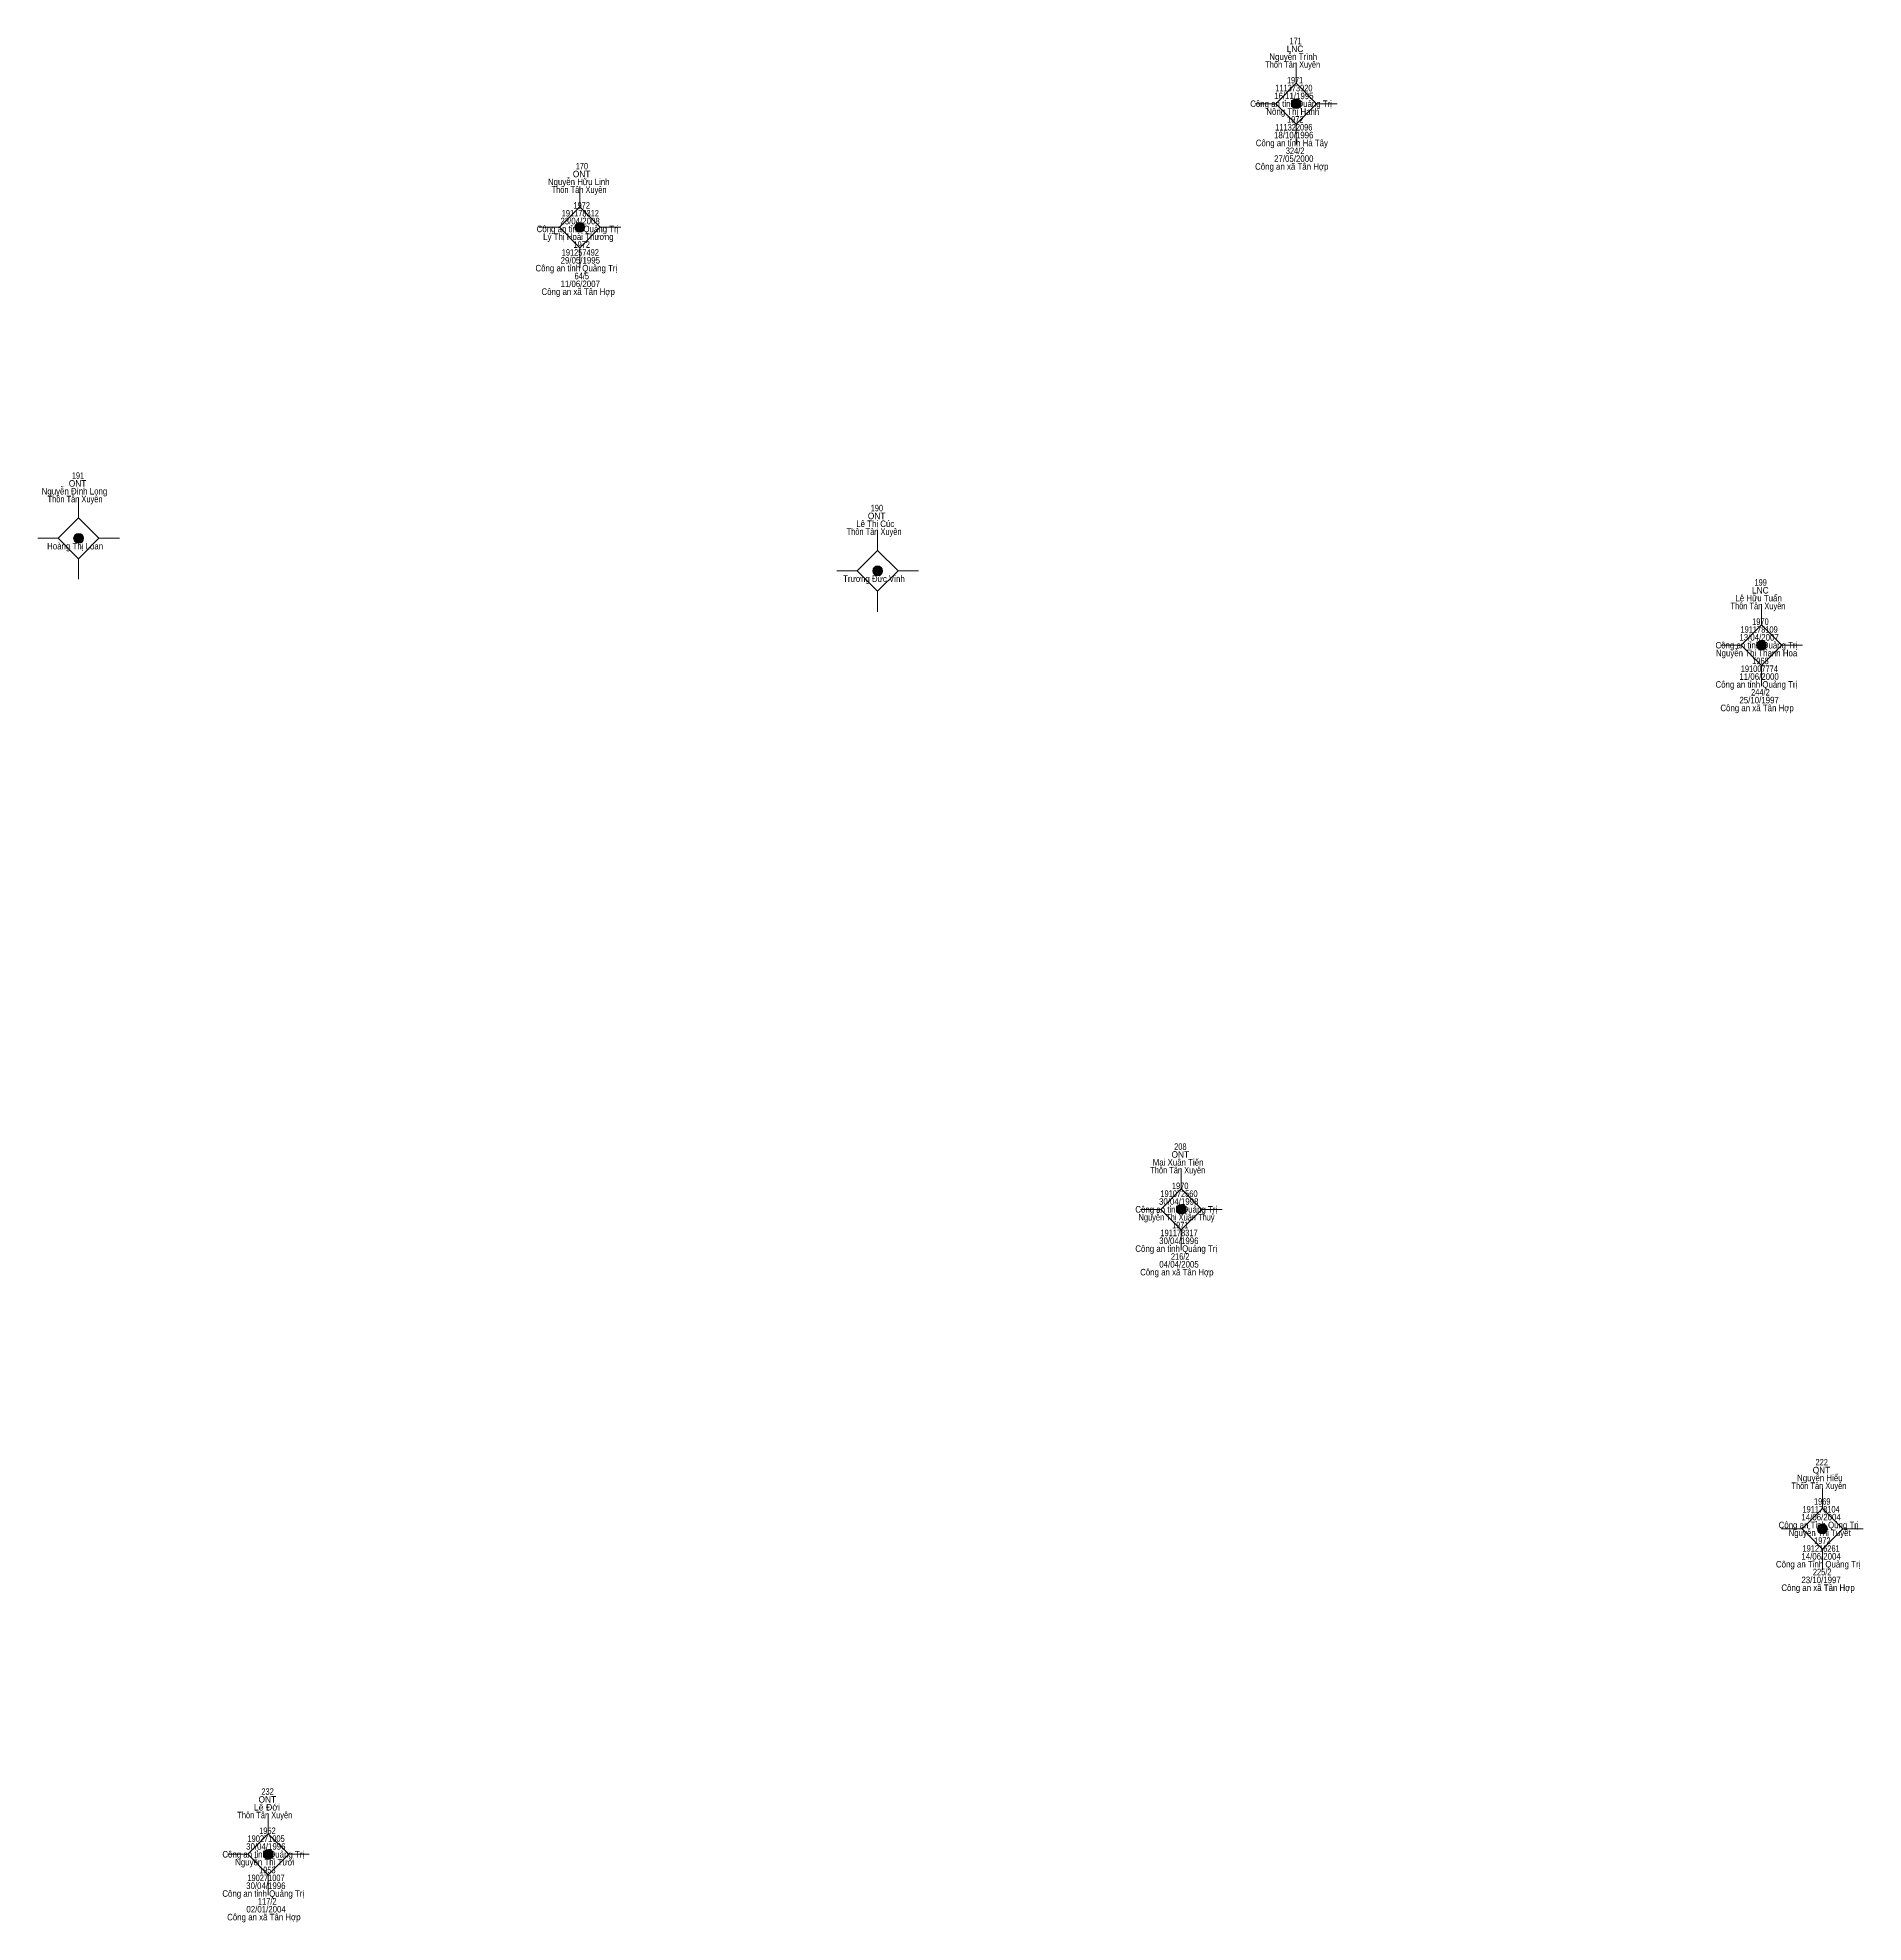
# Model space of a CAD drawing. Header units: metres. Extents: x 550999 to 552168, y 1840994 to 1841978.
# Drawn here: x 551279 to 551390.7, y 1841251.6 to 1841366.9 of the extents above; entities that cross this region are included whole.
import ezdxf
from ezdxf.enums import TextEntityAlignment as Align

# ---------------------------------------------------------------- set-up
doc = ezdxf.new("R2010")
doc.units = ezdxf.units.M
doc.header["$LTSCALE"] = 0.16
doc.layers.add('11', color=7, linetype='Continuous', lineweight=13)
doc.layers.add('15', color=7, linetype='Continuous')

msp = doc.modelspace()

# ---------------------------------------------------------------- hatches: boundary and pattern name
at = {"layer": '11'}
for points in [[(551356.2995, 1841362.86, 1), (551355.6995, 1841362.86, 1)], [(551312.4695, 1841355.3, 1), (551311.8695, 1841355.3, 1)], [(551281.7995, 1841336.27, 1), (551281.1995, 1841336.27, 1)], [(551330.6895, 1841334.28, 1), (551330.0895, 1841334.28, 1)], [(551384.7695, 1841329.73, 1), (551384.1695, 1841329.73, 1)], [(551349.2695, 1841295.21, 1), (551348.6695, 1841295.21, 1)], [(551388.4995, 1841275.66, 1), (551387.8995, 1841275.66, 1)], [(551293.4095, 1841255.75, 1), (551292.8095, 1841255.75, 1)]]:
    msp.add_hatch(color=256, dxfattribs=at).paths.add_polyline_path(points)

# ---------------------------------------------------------------- linework, layer by layer
for p, q in [((551356, 1841365.36), (551356, 1841364.11)), ((551354.75, 1841362.86), (551353.5, 1841362.86)), ((551358.5, 1841362.86), (551357.25, 1841362.86)), ((551356, 1841361.61), (551356, 1841360.36)), ((551312.17, 1841357.8), (551312.17, 1841356.55)), ((551310.92, 1841355.3), (551309.67, 1841355.3)), ((551314.67, 1841355.3), (551313.42, 1841355.3)), ((551312.17, 1841354.05), (551312.17, 1841352.8)), ((551281.5, 1841338.77), (551281.5, 1841337.52)), ((551280.25, 1841336.27), (551279, 1841336.27)), ((551284, 1841336.27), (551282.75, 1841336.27)), ((551330.39, 1841336.78), (551330.39, 1841335.53)), ((551281.5, 1841335.02), (551281.5, 1841333.77)), ((551329.14, 1841334.28), (551327.89, 1841334.28)), ((551332.89, 1841334.28), (551331.64, 1841334.28)), ((551330.39, 1841333.03), (551330.39, 1841331.78)), ((551384.47, 1841332.23), (551384.47, 1841330.98)), ((551383.22, 1841329.73), (551381.97, 1841329.73)), ((551386.97, 1841329.73), (551385.72, 1841329.73)), ((551384.47, 1841328.48), (551384.47, 1841327.23)), ((551348.97, 1841297.71), (551348.97, 1841296.46)), ((551347.72, 1841295.21), (551346.47, 1841295.21)), ((551351.47, 1841295.21), (551350.22, 1841295.21)), ((551348.97, 1841293.96), (551348.97, 1841292.71)), ((551388.2, 1841278.16), (551388.2, 1841276.91)), ((551386.95, 1841275.66), (551385.7, 1841275.66)), ((551390.7, 1841275.66), (551389.45, 1841275.66)), ((551388.2, 1841274.41), (551388.2, 1841273.16)), ((551293.11, 1841258.25), (551293.11, 1841257)), ((551291.86, 1841255.75), (551290.61, 1841255.75)), ((551295.61, 1841255.75), (551294.36, 1841255.75)), ((551293.11, 1841254.5), (551293.11, 1841253.25))]:
    msp.add_line(p, q, dxfattribs=at)
for points in [[(551356, 1841364.11), (551354.75, 1841362.86), (551356, 1841361.61), (551357.25, 1841362.86)], [(551312.17, 1841356.55), (551310.92, 1841355.3), (551312.17, 1841354.05), (551313.42, 1841355.3)], [(551281.5, 1841337.52), (551280.25, 1841336.27), (551281.5, 1841335.02), (551282.75, 1841336.27)], [(551330.39, 1841335.53), (551329.14, 1841334.28), (551330.39, 1841333.03), (551331.64, 1841334.28)], [(551384.47, 1841330.98), (551383.22, 1841329.73), (551384.47, 1841328.48), (551385.72, 1841329.73)], [(551348.97, 1841296.46), (551347.72, 1841295.21), (551348.97, 1841293.96), (551350.22, 1841295.21)], [(551388.2, 1841276.91), (551386.95, 1841275.66), (551388.2, 1841274.41), (551389.45, 1841275.66)], [(551293.11, 1841257), (551291.86, 1841255.75), (551293.11, 1841254.5), (551294.36, 1841255.75)]]:
    msp.add_lwpolyline(points, close=True, dxfattribs=at)
for centre in [(551355.9995, 1841362.86), (551312.1695, 1841355.3), (551281.4995, 1841336.27), (551330.3895, 1841334.28), (551384.4695, 1841329.73), (551348.9695, 1841295.21), (551388.1995, 1841275.66), (551293.1095, 1841255.75)]:
    msp.add_circle(centre, 0.3, dxfattribs=at)

# ---------------------------------------------------------------- texts
at = {"layer": '15'}
for s, width, p in [('Nguyễn Trình', 0.9, (551355.82, 1841365.54)), ('LNC', 0.95, (551355.93, 1841366.02)), ('171', 0.8, (551355.965, 1841366.5)), ('Thôn Tân Xuyên', 0.85, (551355.785, 1841365.06)), ('16/11/1995', 0.9, (551355.86, 1841363.14)), ('111373920', 0.85, (551355.86, 1841363.62)), ('1971', 0.8, (551355.935, 1841364.1)), ('Công an tỉnh Quảng Trị', 0.9, (551355.69, 1841362.66)), ('Nông Thị Hanh', 0.9, (551355.795, 1841362.18)), ('111322096', 0.85, (551355.855, 1841361.22)), ('1972', 0.85, (551355.945, 1841361.7)), ('Công an tỉnh Hà Tây', 0.9, (551355.735, 1841360.26)), ('18/10/1996', 0.9, (551355.85, 1841360.74)), ('324/2', 0.85, (551355.935, 1841359.78)), ('170', 0.85, (551312.295, 1841358.84)), ('Công an xã Tân Hợp', 0.9, (551355.73, 1841358.82)), ('27/05/2000', 0.9, (551355.855, 1841359.3)), ('Nguyễn Hữu Linh', 0.9, (551312.105, 1841357.88)), ('Thôn Tân Xuyên', 0.85, (551312.125, 1841357.4)), ('ONT', 0.95, (551312.28, 1841358.36)), ('1972', 0.85, (551312.285, 1841356.44)), ('23/04/2008', 0.9, (551312.185, 1841355.48)), ('191178312', 0.85, (551312.2, 1841355.96)), ('Công an tỉnh Quảng Trị', 0.9, (551312.03, 1841355)), ('Lý Thị Hoài Thương', 0.9, (551312.08, 1841354.52)), ('1972', 0.85, (551312.285, 1841354.04)), ('29/05/1995', 0.9, (551312.2, 1841353.08)), ('191257492', 0.85, (551312.2, 1841353.56)), ('Công an tỉnh Quảng Trị ', 0.9, (551312.025, 1841352.6)), ('11/06/2007', 0.9, (551312.195, 1841351.64)), ('64/5', 0.85, (551312.29, 1841352.12)), ('Công an xã Tân Hợp', 0.9, (551312.07, 1841351.16)), ('Nguyễn Đình Long', 0.9, (551281.25, 1841338.95)), ('ONT', 0.95, (551281.44, 1841339.43)), ('191', 0.8, (551281.465, 1841339.91)), ('Thôn Tân Xuyên', 0.85, (551281.285, 1841338.47)), ('190', 0.85, (551330.345, 1841337.92)), ('Lê Thị Cúc', 0.9, (551330.245, 1841336.96)), ('ONT', 0.95, (551330.33, 1841337.44)), ('Hoàng Thị Loan', 0.9, (551281.29, 1841335.59)), ('Thôn Tân Xuyên', 0.85, (551330.175, 1841336.48)), ('Trương Đức Vinh', 0.9, (551330.165, 1841333.6)), ('199', 0.85, (551384.42, 1841333.37)), ('Lê Hữu Tuấn', 0.9, (551384.295, 1841332.41)), ('LNC', 0.95, (551384.4, 1841332.89)), ('Thôn Tân Xuyên', 0.85, (551384.255, 1841331.93)), ('1970', 0.85, (551384.405, 1841330.97)), ('13/04/2007', 0.9, (551384.325, 1841330.01)), ('191178109', 0.85, (551384.325, 1841330.49)), ('Công an tỉnh Quảng Trị', 0.9, (551384.16, 1841329.53)), ('Nguyễn Thị Thanh Hoa', 0.9, (551384.17, 1841329.05)), ('1968', 0.85, (551384.405, 1841328.57)), ('11/06/2000', 0.9, (551384.325, 1841327.61)), ('191007774', 0.85, (551384.34, 1841328.09)), ('Công an tỉnh Quảng Trị', 0.9, (551384.16, 1841327.13)), ('244/2', 0.85, (551384.405, 1841326.65)), ('Công an xã Tân Hợp', 0.9, (551384.2, 1841325.69)), ('25/10/1997', 0.9, (551384.325, 1841326.17)), ('208', 0.85, (551348.915, 1841298.85)), ('Thôn Tân Xuyên', 0.85, (551348.755, 1841297.41)), ('Mai Xuân Tiến', 0.9, (551348.775, 1841297.89)), ('ONT', 0.95, (551348.91, 1841298.37)), ('1970', 0.85, (551348.905, 1841296.45)), ('30/04/1998', 0.9, (551348.815, 1841295.49)), ('191072560', 0.85, (551348.83, 1841295.97)), ('Công an tỉnh Quảng Trị', 0.9, (551348.66, 1841295.01)), ('Nguyễn Thị Xuân Thuỷ', 0.85, (551348.68, 1841294.53)), ('1971', 0.8, (551348.905, 1841294.05)), ('30/04/1996', 0.9, (551348.82, 1841293.09)), ('191178317', 0.85, (551348.83, 1841293.57)), ('Công an tỉnh Quảng Trị', 0.9, (551348.66, 1841292.61)), ('04/04/2005', 0.9, (551348.83, 1841291.65)), ('216/2', 0.85, (551348.905, 1841292.13)), ('Công an xã Tân Hợp', 0.9, (551348.7, 1841291.17)), ('ONT', 0.95, (551388.14, 1841279.06)), ('222', 0.85, (551388.155, 1841279.54)), ('Thôn Tân Xuyên', 0.85, (551387.985, 1841278.1)), ('Nguyễn Hiểu', 0.9, (551388.04, 1841278.58)), (' 191178104', 0.85, (551388.055, 1841276.66)), (' 1969', 0.85, (551388.125, 1841277.14)), (' Công an Tỉnh Qủng Trị', 0.9, (551387.9, 1841275.7)), (' 14/06/2004', 0.9, (551388.05, 1841276.18)), (' Nguyễn Thị Tuyết', 0.9, (551387.96, 1841275.22)), (' 1972', 0.85, (551388.13, 1841274.74)), (' Công an Tỉnh Quảng Trị', 0.9, (551387.87, 1841273.3)), (' 14/06/2004', 0.9, (551388.05, 1841273.78)), (' 191216261', 0.85, (551388.055, 1841274.26)), (' 23/10/1997', 0.9, (551388.05, 1841272.34)), (' 225/2', 0.85, (551388.12, 1841272.82)), ('Công an xã Tân Hợp', 0.9, (551387.93, 1841271.86)), ('232', 0.85, (551293.065, 1841259.39)), ('ONT', 0.95, (551293.05, 1841258.91)), ('Thôn Tân Xuyên', 0.85, (551292.895, 1841257.95)), ('30/04/1996', 0.9, (551292.96, 1841256.03)), ('190271005', 0.85, (551292.975, 1841256.51)), ('1952', 0.85, (551293.055, 1841256.99)), ('Công an tỉnh Quảng Trị', 0.9, (551292.8, 1841255.55)), ('Nguyễn Thị Tươi', 0.9, (551292.9, 1841255.07)), ('30/04/1996', 0.9, (551292.96, 1841253.63)), ('190271007', 0.85, (551292.97, 1841254.11)), ('1953', 0.85, (551293.05, 1841254.59)), ('Công an tỉnh Quảng Trị', 0.9, (551292.8, 1841253.15)), ('117/2', 0.85, (551293.045, 1841252.67)), ('Công an xã Tân Hợp', 0.9, (551292.84, 1841251.71)), ('02/01/2004', 0.9, (551292.975, 1841252.19))]:
    msp.add_text(s, height=0.4, dxfattribs=dict(at, width=width)).set_placement(p, align=Align.CENTER)
msp.add_text('Lê Đới', height=0.4, dxfattribs=at).set_placement((551293.025, 1841258.43), align=Align.CENTER)

doc.saveas('drawing.dxf')
